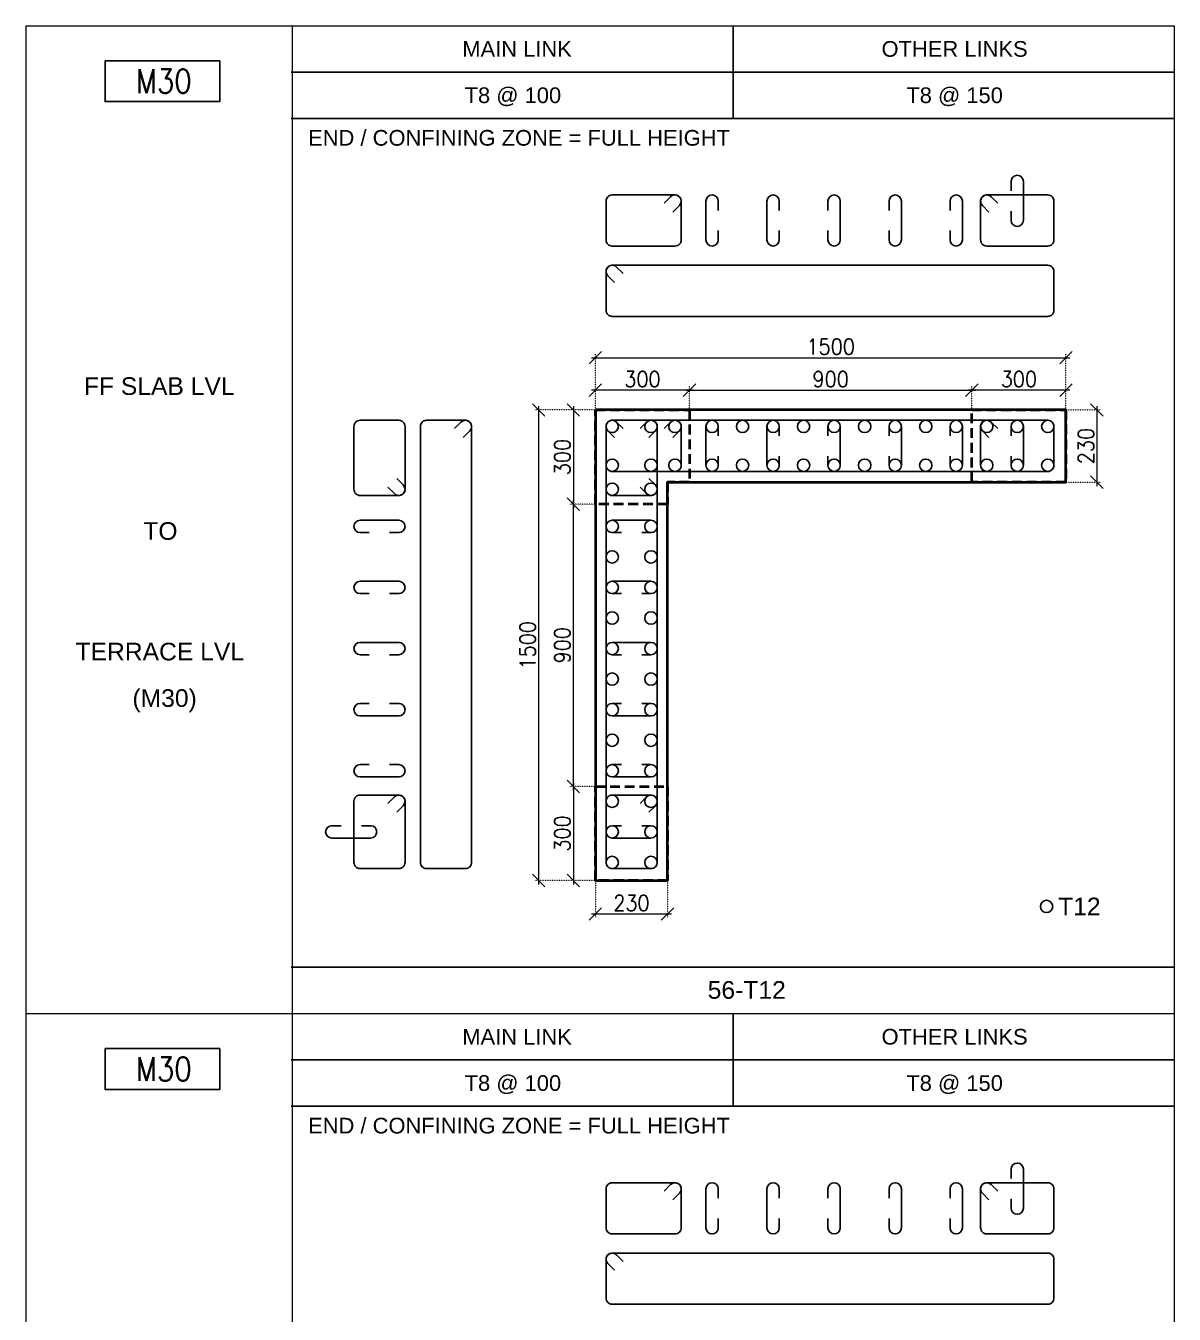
# Model space of a CAD drawing. Header units: millimetres. Extents: x 149548 to 2112824, y -1657616 to -1354760.
# Drawn here: x 2051623 to 2066267, y -1634801 to -1618372 of the extents above; entities that cross this region are included whole.
import ezdxf
from ezdxf.enums import TextEntityAlignment as Align

# ---------------------------------------------------------------- set-up
doc = ezdxf.new("R2010")
doc.units = ezdxf.units.MM
doc.header["$MEASUREMENT"] = 0
doc.header["$PDMODE"] = 98
doc.linetypes.add('DOT', pattern=[0.25, 0, -0.25])
doc.linetypes.add('HIDDEN', pattern=[0.375, 0.25, -0.125])
for name, color, linetype in [('Columns', 90, 'Continuous'), ('S-TEXT', 7, 'Continuous'), ('s_hatch_50', 43, 'Continuous'), ('s_rebar_link', 225, 'Continuous'), ('s_rebar_linkexp', 155, 'Continuous'), ('TEXT', 43, 'Continuous')]:
    doc.layers.add(name, color=color, linetype=linetype)
for name, color, linetype, lineweight in [('s-dm', 171, 'Continuous', 15), ('s_text', 20, 'Continuous', 9), ('TXT', 255, 'Continuous', 5)]:
    doc.layers.add(name, color=color, linetype=linetype, lineweight=lineweight)
doc.styles.add('ARIAL', font='arial.ttf')
doc.styles.add('RC-ROMANS-85', font='romans.shx', dxfattribs={"width": 0.85})
doc.styles.add('RS', font='romans.shx', dxfattribs={"width": 0.9})
doc.dimstyles.new('Maheboob', dxfattribs={"dimtxt": 100, "dimasz": 100, "dimexe": 0, "dimexo": 0, "dimgap": 50, "dimtad": 1, "dimdec": 0, "dimdsep": 46, "dimtxsty": 'RS', "dimblk": 'ME', "dimcen": 225, "dimdle": 25, "dimclrd": 256, "dimclre": 256, "dimclrt": 7, "dimadec": 1, "dimazin": 1, "dimtfac": 1, "dimtdec": 0, "dimtmove": 0, "dimatfit": 0, "dimldrblk": 'ME', "dimfxl": 1, "dimlwd": -1, "dimlwe": -1, "dimarcsym": 0})

# ---------------------------------------------------------------- blocks, each defined once
blk = doc.blocks.new('_Oblique')
at = {"color": 0, "linetype": 'ByBlock', "lineweight": -2}
blk.add_line((-0.5, -0.5), (0.5, 0.5), dxfattribs=at)
blk = doc.blocks.new('*D1653')
at = {"layer": 'Defpoints', "color": 0}
for p in [(2064886, -1623271), (2064886, -1624191), (2065281, -1624191)]:
    blk.add_point(p, dxfattribs=at)
at = {"layer": 's-dm', "linetype": 'DOT'}
for p, q in [((2064886, -1623271), (2065331, -1623271)), ((2064886, -1624191), (2065331, -1624191))]:
    blk.add_line(p, q, dxfattribs=at)
at = {"layer": 's-dm'}
blk.add_line((2065281, -1623221), (2065281, -1624241), dxfattribs=at)
at = {"layer": 's-dm', "xscale": 160, "yscale": 160, "zscale": 160}
for p, rotation in [((2065281, -1623271), 90), ((2065281, -1624191), 270)]:
    blk.add_blockref('_Oblique', p, dxfattribs=dict(at, rotation=rotation))
at = {"layer": 's-dm', "color": 7, "insert": (2065141, -1623731), "char_height": 200, "attachment_point": 5, "rotation": 90, "style": 'RS'}
blk.add_mtext('230', dxfattribs=at)
blk = doc.blocks.new('ME')
at = {"layer": 's-dm', "color": 2, "ltscale": 50}
for p, q in [((0, -1.04), (0, 1.04)), ((-1.04, 0), (1.04, 0))]:
    blk.add_line(p, q, dxfattribs=at)
blk.add_lwpolyline([(0.74, 0.74), (-0.74, -0.74)], dxfattribs=at)
blk = doc.blocks.new('*D1654')
at = {"layer": 'Defpoints', "color": 0}
for p in [(2058886, -1629271), (2059806, -1629271), (2059806, -1629697)]:
    blk.add_point(p, dxfattribs=at)
at = {"layer": 's-dm', "linetype": 'DOT'}
for p, q in [((2058886, -1629271), (2058886, -1629747)), ((2059806, -1629271), (2059806, -1629747))]:
    blk.add_line(p, q, dxfattribs=at)
at = {"layer": 's-dm'}
blk.add_line((2058836, -1629697), (2059856, -1629697), dxfattribs=at)
at = {"layer": 's-dm', "xscale": 160, "yscale": 160, "zscale": 160, "rotation": 180}
blk.add_blockref('_Oblique', (2058886, -1629697), dxfattribs=at)
at = {"layer": 's-dm', "xscale": 160, "yscale": 160, "zscale": 160}
blk.add_blockref('_Oblique', (2059806, -1629697), dxfattribs=at)
at = {"layer": 's-dm', "color": 7, "insert": (2059346, -1629557), "char_height": 200, "attachment_point": 5, "style": 'RS'}
blk.add_mtext('230', dxfattribs=at)
blk = doc.blocks.new('*D1655')
at = {"layer": 'Defpoints', "color": 0}
for p in [(2058886, -1623271), (2058605, -1624471), (2058886, -1624471)]:
    blk.add_point(p, dxfattribs=at)
at = {"layer": 's-dm', "linetype": 'DOT'}
for p, q in [((2058886, -1623271), (2058555, -1623271)), ((2058886, -1624471), (2058555, -1624471))]:
    blk.add_line(p, q, dxfattribs=at)
at = {"layer": 's-dm'}
blk.add_line((2058605, -1623221), (2058605, -1624521), dxfattribs=at)
at = {"layer": 's-dm', "xscale": 160, "yscale": 160, "zscale": 160}
for p, rotation in [((2058605, -1623271), 90), ((2058605, -1624471), 270)]:
    blk.add_blockref('_Oblique', p, dxfattribs=dict(at, rotation=rotation))
at = {"layer": 's-dm', "color": 7, "insert": (2058465, -1623871), "char_height": 200, "attachment_point": 5, "rotation": 90, "style": 'RS'}
blk.add_mtext('300', dxfattribs=at)
blk = doc.blocks.new('*D1656')
at = {"layer": 'Defpoints', "color": 0}
for p in [(2058886, -1623018), (2058886, -1623271), (2060086, -1623271)]:
    blk.add_point(p, dxfattribs=at)
at = {"layer": 's-dm'}
blk.add_line((2060136, -1623018), (2058836, -1623018), dxfattribs=at)
at = {"layer": 's-dm', "linetype": 'DOT'}
for p, q in [((2058886, -1623271), (2058886, -1622968)), ((2060086, -1623271), (2060086, -1622968))]:
    blk.add_line(p, q, dxfattribs=at)
at = {"layer": 's-dm', "xscale": 160, "yscale": 160, "zscale": 160, "rotation": 180}
blk.add_blockref('_Oblique', (2058886, -1623018), dxfattribs=at)
at = {"layer": 's-dm', "xscale": 160, "yscale": 160, "zscale": 160}
blk.add_blockref('_Oblique', (2060086, -1623018), dxfattribs=at)
at = {"layer": 's-dm', "color": 7, "insert": (2059486, -1622878), "char_height": 200, "attachment_point": 5, "style": 'RS'}
blk.add_mtext('300', dxfattribs=at)
blk = doc.blocks.new('*D1657')
at = {"layer": 'Defpoints', "color": 0}
for p in [(2063686, -1623018), (2060086, -1623271), (2063686, -1623271)]:
    blk.add_point(p, dxfattribs=at)
at = {"layer": 's-dm'}
blk.add_line((2060036, -1623018), (2063736, -1623018), dxfattribs=at)
at = {"layer": 's-dm', "linetype": 'DOT'}
for p, q in [((2060086, -1623271), (2060086, -1622968)), ((2063686, -1623271), (2063686, -1622968))]:
    blk.add_line(p, q, dxfattribs=at)
at = {"layer": 's-dm', "xscale": 160, "yscale": 160, "zscale": 160, "rotation": 180}
blk.add_blockref('_Oblique', (2060086, -1623018), dxfattribs=at)
at = {"layer": 's-dm', "xscale": 160, "yscale": 160, "zscale": 160}
blk.add_blockref('_Oblique', (2063686, -1623018), dxfattribs=at)
at = {"layer": 's-dm', "color": 7, "insert": (2061886, -1622878), "char_height": 200, "attachment_point": 5, "style": 'RS'}
blk.add_mtext('900', dxfattribs=at)
blk = doc.blocks.new('*D1658')
at = {"layer": 'Defpoints', "color": 0}
for p in [(2063686, -1623018), (2063686, -1623271), (2064886, -1623271)]:
    blk.add_point(p, dxfattribs=at)
at = {"layer": 's-dm'}
blk.add_line((2064936, -1623018), (2063636, -1623018), dxfattribs=at)
at = {"layer": 's-dm', "linetype": 'DOT'}
for p, q in [((2063686, -1623271), (2063686, -1622968)), ((2064886, -1623271), (2064886, -1622968))]:
    blk.add_line(p, q, dxfattribs=at)
at = {"layer": 's-dm', "xscale": 160, "yscale": 160, "zscale": 160, "rotation": 180}
blk.add_blockref('_Oblique', (2063686, -1623018), dxfattribs=at)
at = {"layer": 's-dm', "xscale": 160, "yscale": 160, "zscale": 160}
blk.add_blockref('_Oblique', (2064886, -1623018), dxfattribs=at)
at = {"layer": 's-dm', "color": 7, "insert": (2064286, -1622878), "char_height": 200, "attachment_point": 5, "style": 'RS'}
blk.add_mtext('300', dxfattribs=at)
blk = doc.blocks.new('*D1659')
at = {"layer": 'Defpoints', "color": 0}
for p in [(2058605, -1624471), (2058886, -1624471), (2058886, -1628071)]:
    blk.add_point(p, dxfattribs=at)
at = {"layer": 's-dm'}
blk.add_line((2058605, -1628121), (2058605, -1624421), dxfattribs=at)
at = {"layer": 's-dm', "linetype": 'DOT'}
for p, q in [((2058886, -1624471), (2058555, -1624471)), ((2058886, -1628071), (2058555, -1628071))]:
    blk.add_line(p, q, dxfattribs=at)
at = {"layer": 's-dm', "xscale": 160, "yscale": 160, "zscale": 160}
for p, rotation in [((2058605, -1624471), 90), ((2058605, -1628071), 270)]:
    blk.add_blockref('_Oblique', p, dxfattribs=dict(at, rotation=rotation))
at = {"layer": 's-dm', "color": 7, "insert": (2058465, -1626271), "char_height": 200, "attachment_point": 5, "rotation": 90, "style": 'RS'}
blk.add_mtext('900', dxfattribs=at)
blk = doc.blocks.new('*D1660')
at = {"layer": 'Defpoints', "color": 0}
for p in [(2058886, -1628071), (2058605, -1629271), (2058886, -1629271)]:
    blk.add_point(p, dxfattribs=at)
at = {"layer": 's-dm'}
blk.add_line((2058605, -1628021), (2058605, -1629321), dxfattribs=at)
at = {"layer": 's-dm', "linetype": 'DOT'}
for p, q in [((2058886, -1628071), (2058555, -1628071)), ((2058886, -1629271), (2058555, -1629271))]:
    blk.add_line(p, q, dxfattribs=at)
at = {"layer": 's-dm', "xscale": 160, "yscale": 160, "zscale": 160}
for p, rotation in [((2058605, -1628071), 90), ((2058605, -1629271), 270)]:
    blk.add_blockref('_Oblique', p, dxfattribs=dict(at, rotation=rotation))
at = {"layer": 's-dm', "color": 7, "insert": (2058465, -1628671), "char_height": 200, "attachment_point": 5, "rotation": 90, "style": 'RS'}
blk.add_mtext('300', dxfattribs=at)
blk = doc.blocks.new('*D1661')
at = {"layer": 'Defpoints', "color": 0}
for p in [(2064886, -1622604), (2058886, -1623271), (2064886, -1623271)]:
    blk.add_point(p, dxfattribs=at)
at = {"layer": 's-dm'}
blk.add_line((2058836, -1622604), (2064936, -1622604), dxfattribs=at)
at = {"layer": 's-dm', "linetype": 'DOT'}
for p, q in [((2058886, -1623271), (2058886, -1622554)), ((2064886, -1623271), (2064886, -1622554))]:
    blk.add_line(p, q, dxfattribs=at)
at = {"layer": 's-dm', "xscale": 160, "yscale": 160, "zscale": 160, "rotation": 180}
blk.add_blockref('_Oblique', (2058886, -1622604), dxfattribs=at)
at = {"layer": 's-dm', "xscale": 160, "yscale": 160, "zscale": 160}
blk.add_blockref('_Oblique', (2064886, -1622604), dxfattribs=at)
at = {"layer": 's-dm', "color": 7, "insert": (2061886, -1622464), "char_height": 200, "attachment_point": 5, "style": 'RS'}
blk.add_mtext('1500', dxfattribs=at)
blk = doc.blocks.new('*D1662')
at = {"layer": 'Defpoints', "color": 0}
for p in [(2058163, -1623271), (2058886, -1623271), (2058886, -1629271)]:
    blk.add_point(p, dxfattribs=at)
at = {"layer": 's-dm', "linetype": 'DOT'}
for p, q in [((2058886, -1623271), (2058113, -1623271)), ((2058886, -1629271), (2058113, -1629271))]:
    blk.add_line(p, q, dxfattribs=at)
at = {"layer": 's-dm'}
blk.add_line((2058163, -1629321), (2058163, -1623221), dxfattribs=at)
at = {"layer": 's-dm', "xscale": 160, "yscale": 160, "zscale": 160}
for p, rotation in [((2058163, -1623271), 90), ((2058163, -1629271), 270)]:
    blk.add_blockref('_Oblique', p, dxfattribs=dict(at, rotation=rotation))
at = {"layer": 's-dm', "color": 7, "insert": (2058023, -1626271), "char_height": 200, "attachment_point": 5, "rotation": 90, "style": 'RS'}
blk.add_mtext('1500', dxfattribs=at)

msp = doc.modelspace()

# ---------------------------------------------------------------- linework, layer by layer
at = {"layer": 'Columns', "color": 8, "linetype": 'HIDDEN', "lineweight": 40, "ltscale": 500}
for points in [[(2060085.7, -1623270.7), (2060085.7, -1624190.7), (2059805.7, -1624190.7), (2059805.7, -1624470.7), (2058885.7, -1624470.7), (2058885.7, -1623270.7)], [(2064885.7, -1623270.7), (2064885.7, -1624190.7), (2063685.7, -1624190.7), (2063685.7, -1623270.7)], [(2059805.7, -1629270.7), (2058885.7, -1629270.7), (2058885.7, -1628070.7), (2059805.7, -1628070.7)]]:
    msp.add_lwpolyline(points, close=True, dxfattribs=at)
at = {"layer": 'Columns', "lineweight": 40}
msp.add_lwpolyline([(2058885.7, -1623270.7), (2058885.7, -1629270.7), (2059805.7, -1629270.7), (2059805.7, -1624190.7), (2064885.7, -1624190.7), (2064885.7, -1623270.7), (2058885.7, -1623270.7)], dxfattribs=at)
at = {"layer": 'S-TEXT', "color": 1}
for points in [[(2052633.6, -1618817.6), (2054096.4, -1618817.6), (2054096.4, -1619338.5), (2052633.6, -1619338.5)], [(2052633.6, -1631412.5), (2054096.4, -1631412.5), (2054096.4, -1631933.4), (2052633.6, -1631933.4)]]:
    msp.add_lwpolyline(points, close=True, dxfattribs=at)
at = {"layer": 's_hatch_50'}
msp.add_line((2055007.8, -1630376.9), (2066266.6, -1630376.9), dxfattribs=at)
at = {"layer": 's_rebar_link'}
for points in [[(2059128, -1623620.4), (2059044.5, -1623536.9, -0.668178), (2059100.2, -1623402.5), (2064654.6, -1623402.5, -0.4142136), (2064733.3, -1623481.2), (2064733.3, -1623976.2, -0.4142136), (2064654.6, -1624054.9), (2059100.2, -1624054.9, -0.4142136), (2059021.5, -1623976.2), (2059021.5, -1623481.2, -0.6681793), (2059155.9, -1623425.6), (2059239.4, -1623509.1)], [(2059456, -1623509.1), (2059539.5, -1623425.6, -0.668178), (2059673.9, -1623481.2), (2059673.9, -1629039.6, -0.4142136), (2059595.1, -1629118.3), (2059100.2, -1629118.3, -0.4142136), (2059021.5, -1629039.6), (2059021.5, -1623481.2, -0.4142136), (2059100.2, -1623402.5), (2059595.1, -1623402.5, -0.6681793), (2059650.8, -1623536.9), (2059567.3, -1623620.4)], [(2059873.2, -1623620.4), (2059956.7, -1623536.9, 0.668178), (2059901.1, -1623402.5), (2059100.2, -1623402.5, 0.4142136), (2059021.5, -1623481.2), (2059021.5, -1623976.2, 0.4142136), (2059100.2, -1624054.9), (2059901.1, -1624054.9, 0.4142136), (2059979.8, -1623976.2), (2059979.8, -1623481.2, 0.6681793), (2059845.4, -1623425.6), (2059761.9, -1623509.1)], [(2059456, -1624254.3), (2059539.5, -1624337.8, 0.668178), (2059673.9, -1624282.1), (2059673.9, -1623481.2, 0.4142136), (2059595.1, -1623402.5), (2059100.2, -1623402.5, 0.4142136), (2059021.5, -1623481.2), (2059021.5, -1624282.1, 0.4142136), (2059100.2, -1624360.9), (2059595.1, -1624360.9, 0.6681793), (2059650.8, -1624226.5), (2059567.3, -1624142.9)], [(2060452.3, -1623858.1), (2060452.3, -1623976.2, -1), (2060294.8, -1623976.2), (2060294.8, -1623481.2, -1), (2060452.3, -1623481.2), (2060452.3, -1623599.3)], [(2061230.6, -1623858.1), (2061230.6, -1623976.2, -1), (2061073.2, -1623976.2), (2061073.2, -1623481.2, -1), (2061230.6, -1623481.2), (2061230.6, -1623599.3)], [(2061851.6, -1623858.1), (2061851.6, -1623976.2, 1), (2062009, -1623976.2), (2062009, -1623481.2, 1), (2061851.6, -1623481.2), (2061851.6, -1623599.3)], [(2062629.9, -1623858.1), (2062629.9, -1623976.2, 1), (2062787.4, -1623976.2), (2062787.4, -1623481.2, 1), (2062629.9, -1623481.2), (2062629.9, -1623599.3)], [(2063408.3, -1623858.1), (2063408.3, -1623976.2, 1), (2063565.8, -1623976.2), (2063565.8, -1623481.2, 1), (2063408.3, -1623481.2), (2063408.3, -1623599.3)], [(2063904.1, -1623620.4), (2063820.6, -1623536.9, -0.668178), (2063876.2, -1623402.5), (2064654.6, -1623402.5, -0.4142136), (2064733.3, -1623481.2), (2064733.3, -1623976.2, -0.4142136), (2064654.6, -1624054.9), (2063876.2, -1624054.9, -0.4142136), (2063797.5, -1623976.2), (2063797.5, -1623481.2, -0.6681793), (2063931.9, -1623425.6), (2064015.4, -1623509.1)], [(2064186.7, -1623858.1), (2064186.7, -1623976.2, 1), (2064344.2, -1623976.2), (2064344.2, -1623481.2, 1), (2064186.7, -1623481.2), (2064186.7, -1623599.3)], [(2059218.3, -1624833.9), (2059100.2, -1624833.9, -1), (2059100.2, -1624676.5), (2059595.1, -1624676.5, -1), (2059595.1, -1624833.9), (2059477.1, -1624833.9)], [(2059218.3, -1625612.9), (2059100.2, -1625612.9, -1), (2059100.2, -1625455.4), (2059595.1, -1625455.4, -1), (2059595.1, -1625612.9), (2059477.1, -1625612.9)], [(2059218.3, -1626391.9), (2059100.2, -1626391.9, -1), (2059100.2, -1626234.4), (2059595.1, -1626234.4, -1), (2059595.1, -1626391.9), (2059477.1, -1626391.9)], [(2059218.3, -1627013.4), (2059100.2, -1627013.4, 1), (2059100.2, -1627170.8), (2059595.1, -1627170.8, 1), (2059595.1, -1627013.4), (2059477.1, -1627013.4)], [(2059218.3, -1627792.4), (2059100.2, -1627792.4, 1), (2059100.2, -1627949.8), (2059595.1, -1627949.8, 1), (2059595.1, -1627792.4), (2059477.1, -1627792.4)], [(2059456, -1628289), (2059539.5, -1628205.5, -0.668178), (2059673.9, -1628261.2), (2059673.9, -1629039.6, -0.4142136), (2059595.1, -1629118.3), (2059100.2, -1629118.3, -0.4142136), (2059021.5, -1629039.6), (2059021.5, -1628261.2, -0.4142136), (2059100.2, -1628182.5), (2059595.1, -1628182.5, -0.6681793), (2059650.8, -1628316.9), (2059567.3, -1628400.4)], [(2059218.3, -1628571.3), (2059100.2, -1628571.3, 1), (2059100.2, -1628728.8), (2059595.1, -1628728.8, 1), (2059595.1, -1628571.3), (2059477.1, -1628571.3)]]:
    msp.add_lwpolyline(points, format="xyb", dxfattribs=at)
for centre in [(2059100.2, -1623481.2), (2059595.1, -1623481.2), (2059901.1, -1623481.2), (2060373.5, -1623481.2), (2060762.7, -1623481.2), (2061151.9, -1623481.2), (2061541.1, -1623481.2), (2061930.3, -1623481.2), (2062319.5, -1623481.2), (2062708.7, -1623481.2), (2063097.9, -1623481.2), (2063487, -1623481.2), (2063876.2, -1623481.2), (2064265.4, -1623481.2), (2064654.6, -1623481.2), (2059100.2, -1623976.2), (2059595.1, -1623976.2), (2059901.1, -1623976.2), (2060373.5, -1623976.2), (2060762.7, -1623976.2), (2061151.9, -1623976.2), (2061541.1, -1623976.2), (2061930.3, -1623976.2), (2062319.5, -1623976.2), (2062708.7, -1623976.2), (2063097.9, -1623976.2), (2063487, -1623976.2), (2063876.2, -1623976.2), (2064265.4, -1623976.2), (2064654.6, -1623976.2), (2059100.2, -1624282.1), (2059595.1, -1624282.1), (2059100.2, -1624755.2), (2059595.1, -1624755.2), (2059100.2, -1625144.7), (2059595.1, -1625144.7), (2059100.2, -1625534.2), (2059595.1, -1625534.2), (2059100.2, -1625923.6), (2059595.1, -1625923.6), (2059100.2, -1626313.1), (2059595.1, -1626313.1), (2059100.2, -1626702.6), (2059595.1, -1626702.6), (2059100.2, -1627092.1), (2059595.1, -1627092.1), (2059100.2, -1627481.6), (2059595.1, -1627481.6), (2059100.2, -1627871.1), (2059595.1, -1627871.1), (2059100.2, -1628260.6), (2059595.1, -1628260.6), (2059100.2, -1628650.1), (2059595.1, -1628650.1), (2059100.2, -1629039.6), (2059595.1, -1629039.6), (2064638.5, -1629600.6), (2064638.5, -1629600.6)]:
    msp.add_circle(centre, 78.7, dxfattribs=at)
at = {"layer": 's_rebar_linkexp'}
for points in [[(2064186.7, -1620734.1), (2064186.7, -1620852.2, 1), (2064344.2, -1620852.2), (2064344.2, -1620357.2, 1), (2064186.7, -1620357.2), (2064186.7, -1620475.3)], [(2059873.2, -1620746.9), (2059956.7, -1620663.4, 0.668178), (2059901.1, -1620529), (2059100.2, -1620529, 0.4142136), (2059021.5, -1620607.7), (2059021.5, -1621102.7, 0.4142136), (2059100.2, -1621181.4), (2059901.1, -1621181.4, 0.4142136), (2059979.8, -1621102.7), (2059979.8, -1620607.7, 0.6681793), (2059845.4, -1620552.1), (2059761.9, -1620635.6)], [(2060452.3, -1620984.6), (2060452.3, -1621102.7, -1), (2060294.8, -1621102.7), (2060294.8, -1620607.7, -1), (2060452.3, -1620607.7), (2060452.3, -1620725.8)], [(2061230.6, -1620984.6), (2061230.6, -1621102.7, -1), (2061073.2, -1621102.7), (2061073.2, -1620607.7, -1), (2061230.6, -1620607.7), (2061230.6, -1620725.8)], [(2061851.6, -1620984.6), (2061851.6, -1621102.7, 1), (2062009, -1621102.7), (2062009, -1620607.7, 1), (2061851.6, -1620607.7), (2061851.6, -1620725.8)], [(2062629.9, -1620984.6), (2062629.9, -1621102.7, 1), (2062787.4, -1621102.7), (2062787.4, -1620607.7, 1), (2062629.9, -1620607.7), (2062629.9, -1620725.8)], [(2063408.3, -1620984.6), (2063408.3, -1621102.7, 1), (2063565.8, -1621102.7), (2063565.8, -1620607.7, 1), (2063408.3, -1620607.7), (2063408.3, -1620725.8)], [(2063904.1, -1620746.9), (2063820.6, -1620663.4, -0.668178), (2063876.2, -1620529), (2064654.6, -1620529, -0.4142136), (2064733.3, -1620607.7), (2064733.3, -1621102.7, -0.4142136), (2064654.6, -1621181.4), (2063876.2, -1621181.4, -0.4142136), (2063797.5, -1621102.7), (2063797.5, -1620607.7, -0.6681793), (2063931.9, -1620552.1), (2064015.4, -1620635.6)], [(2059128, -1621643.9), (2059044.5, -1621560.4, -0.668178), (2059100.2, -1621426), (2064654.6, -1621426, -0.4142136), (2064733.3, -1621504.7), (2064733.3, -1621999.7, -0.4142136), (2064654.6, -1622078.4), (2059100.2, -1622078.4, -0.4142136), (2059021.5, -1621999.7), (2059021.5, -1621504.7, -0.6681793), (2059155.9, -1621449.1), (2059239.4, -1621532.6)], [(2056241.3, -1624254.3), (2056324.8, -1624337.8, 0.668178), (2056459.2, -1624282.1), (2056459.2, -1623481.2, 0.4142136), (2056380.4, -1623402.5), (2055885.5, -1623402.5, 0.4142136), (2055806.8, -1623481.2), (2055806.8, -1624282.1, 0.4142136), (2055885.5, -1624360.9), (2056380.4, -1624360.9, 0.6681793), (2056436.1, -1624226.5), (2056352.6, -1624142.9)], [(2057088.8, -1623509.1), (2057172.3, -1623425.6, -0.668178), (2057306.7, -1623481.2), (2057306.7, -1629039.6, -0.4142136), (2057227.9, -1629118.3), (2056733, -1629118.3, -0.4142136), (2056654.3, -1629039.6), (2056654.3, -1623481.2, -0.4142136), (2056733, -1623402.5), (2057227.9, -1623402.5, -0.6681793), (2057283.6, -1623536.9), (2057200.1, -1623620.4)], [(2056003.6, -1624833.9), (2055885.5, -1624833.9, -1), (2055885.5, -1624676.5), (2056380.4, -1624676.5, -1), (2056380.4, -1624833.9), (2056262.3, -1624833.9)], [(2056003.6, -1625612.9), (2055885.5, -1625612.9, -1), (2055885.5, -1625455.4), (2056380.4, -1625455.4, -1), (2056380.4, -1625612.9), (2056262.3, -1625612.9)], [(2056003.6, -1626391.9), (2055885.5, -1626391.9, -1), (2055885.5, -1626234.4), (2056380.4, -1626234.4, -1), (2056380.4, -1626391.9), (2056262.3, -1626391.9)], [(2056003.6, -1627013.4), (2055885.5, -1627013.4, 1), (2055885.5, -1627170.8), (2056380.4, -1627170.8, 1), (2056380.4, -1627013.4), (2056262.3, -1627013.4)], [(2056003.6, -1627792.4), (2055885.5, -1627792.4, 1), (2055885.5, -1627949.8), (2056380.4, -1627949.8, 1), (2056380.4, -1627792.4), (2056262.3, -1627792.4)], [(2056241.3, -1628289), (2056324.8, -1628205.5, -0.668178), (2056459.2, -1628261.2), (2056459.2, -1629039.6, -0.4142136), (2056380.4, -1629118.3), (2055885.5, -1629118.3, -0.4142136), (2055806.8, -1629039.6), (2055806.8, -1628261.2, -0.4142136), (2055885.5, -1628182.5), (2056380.4, -1628182.5, -0.6681793), (2056436.1, -1628316.9), (2056352.6, -1628400.4)], [(2055643.6, -1628571.3), (2055525.5, -1628571.3, 1), (2055525.5, -1628728.8), (2056020.4, -1628728.8, 1), (2056020.4, -1628571.3), (2055902.3, -1628571.3)], [(2064186.7, -1633329), (2064186.7, -1633447.1, 1), (2064344.2, -1633447.1), (2064344.2, -1632952.2, 1), (2064186.7, -1632952.2), (2064186.7, -1633070.3)], [(2059873.2, -1633341.9), (2059956.7, -1633258.3, 0.668178), (2059901.1, -1633123.9), (2059100.2, -1633123.9, 0.4142136), (2059021.5, -1633202.7), (2059021.5, -1633697.6, 0.4142136), (2059100.2, -1633776.4), (2059901.1, -1633776.4, 0.4142136), (2059979.8, -1633697.6), (2059979.8, -1633202.7, 0.6681793), (2059845.4, -1633147), (2059761.9, -1633230.5)], [(2060452.3, -1633579.5), (2060452.3, -1633697.6, -1), (2060294.8, -1633697.6), (2060294.8, -1633202.7, -1), (2060452.3, -1633202.7), (2060452.3, -1633320.8)], [(2061230.6, -1633579.5), (2061230.6, -1633697.6, -1), (2061073.2, -1633697.6), (2061073.2, -1633202.7, -1), (2061230.6, -1633202.7), (2061230.6, -1633320.8)], [(2061851.6, -1633579.5), (2061851.6, -1633697.6, 1), (2062009, -1633697.6), (2062009, -1633202.7, 1), (2061851.6, -1633202.7), (2061851.6, -1633320.8)], [(2062629.9, -1633579.5), (2062629.9, -1633697.6, 1), (2062787.4, -1633697.6), (2062787.4, -1633202.7, 1), (2062629.9, -1633202.7), (2062629.9, -1633320.8)], [(2063408.3, -1633579.5), (2063408.3, -1633697.6, 1), (2063565.8, -1633697.6), (2063565.8, -1633202.7, 1), (2063408.3, -1633202.7), (2063408.3, -1633320.8)], [(2063904.1, -1633341.9), (2063820.6, -1633258.3, -0.668178), (2063876.2, -1633123.9), (2064654.6, -1633123.9, -0.4142136), (2064733.4, -1633202.7), (2064733.4, -1633697.6, -0.4142136), (2064654.6, -1633776.4), (2063876.2, -1633776.4, -0.4142136), (2063797.5, -1633697.6), (2063797.5, -1633202.7, -0.6681793), (2063931.9, -1633147), (2064015.4, -1633230.5)], [(2059128, -1634238.9), (2059044.5, -1634155.3, -0.668178), (2059100.2, -1634020.9), (2064654.6, -1634020.9, -0.4142136), (2064733.4, -1634099.7), (2064733.4, -1634594.6, -0.4142136), (2064654.6, -1634673.4), (2059100.2, -1634673.4, -0.4142136), (2059021.5, -1634594.6), (2059021.5, -1634099.7, -0.6681793), (2059155.9, -1634044), (2059239.4, -1634127.5)]]:
    msp.add_lwpolyline(points, format="xyb", dxfattribs=at)
at = {"layer": 's_text'}
for p, q in [((2051623.2, -1618372.2), (2051623.2, -1656952.3)), ((2051623.2, -1618372.2), (2066266.6, -1618372.2)), ((2055021.8, -1618372.2), (2055021.8, -1656952.3)), ((2066266.6, -1618372.2), (2066266.7, -1656952.3)), ((2051623.2, -1630967.1), (2066266.6, -1630967.1)), ((2051623.2, -1630967.1), (2066266.6, -1630967.1))]:
    msp.add_line(p, q, dxfattribs=at)
at = {"layer": 'TEXT', "color": 7}
for p, q in [((2060644.2, -1618372.2), (2060644.2, -1619553.2)), ((2055007.8, -1618962.8), (2066266.6, -1618962.8)), ((2055007.8, -1619553.2), (2066266.6, -1619553.2)), ((2060644.2, -1630967.1), (2060644.2, -1632148.1)), ((2055007.8, -1631557.8), (2066266.6, -1631557.8)), ((2055007.8, -1632148.2), (2066266.6, -1632148.2))]:
    msp.add_line(p, q, dxfattribs=at)

# ---------------------------------------------------------------- texts
at = {"layer": 'TEXT', "color": 7, "style": 'ARIAL'}
for s, height, p in [('MAIN LINK', 200, (2057887.5, -1618667.3)), ('OTHER LINKS', 200, (2063466.4, -1618667.3)), ('T8 @ 100', 200, (2057834.3, -1619257.8)), ('T8 @ 150', 200, (2063466.4, -1619257.8)), ('56-T12', 225, (2060815.7, -1630665.6)), ('MAIN LINK', 200, (2057887.5, -1631262.3)), ('OTHER LINKS', 200, (2063466.4, -1631262.3)), ('T8 @ 100', 200, (2057834.3, -1631852.7)), ('T8 @ 150', 200, (2063466.4, -1631852.7))]:
    msp.add_text(s, height=height, dxfattribs=at).set_placement(p, align=Align.MIDDLE_CENTER)
for p in [(2055223.1, -1619900.9), (2055223.1, -1632495.9)]:
    msp.add_text('END / CONFINING ZONE = FULL HEIGHT', height=200, dxfattribs=at).set_placement(p)
at = {"layer": 'TEXT', "color": 1, "style": 'ARIAL'}
for s, p in [('FF SLAB LVL', (2053324.9, -1622966.4)), ('TO', (2053339.9, -1624814)), ('TERRACE LVL', (2053331.9, -1626351.5)), ('(M30)', (2053393.6, -1626944))]:
    msp.add_text(s, height=225, dxfattribs=at).set_placement(p, align=Align.MIDDLE_CENTER)
at = {"layer": 'TEXT', "color": 7, "style": 'ARIAL'}
msp.add_text('T12', height=225, dxfattribs=at).set_placement((2064786.2, -1629600.6), align=Align.MIDDLE_LEFT)
at = {"layer": 'TXT', "color": 7, "style": 'RC-ROMANS-85', "width": 0.85}
for p in [(2053384.8, -1619079.1), (2053384.8, -1631674.1)]:
    msp.add_text('M30', height=303.75, dxfattribs=at).set_placement(p, align=Align.MIDDLE_CENTER)

# ---------------------------------------------------------------- dimensions: what is measured, and where the dimension line sits
at = {"layer": 's-dm'}
for base, p1, p2, picture, middle in [((2064885.7, -1622604), (2058885.7, -1623270.7), (2064885.7, -1623270.7), '*D1661', (2061885.7, -1622464)), ((2058885.7, -1623017.6), (2060085.7, -1623270.7), (2058885.7, -1623270.7), '*D1656', (2059485.7, -1622877.6)), ((2063685.7, -1623017.6), (2064885.7, -1623270.7), (2063685.7, -1623270.7), '*D1658', (2064285.7, -1622877.6)), ((2059805.7, -1629696.6), (2058885.7, -1629270.7), (2059805.7, -1629270.7), '*D1654', (2059345.7, -1629556.6))]:
    dim = msp.add_linear_dim(base=base, p1=p1, p2=p2, dimstyle='Maheboob', override={"dimscale": 2, "dimasz": 80, "dimexe": 25, "dimgap": 20, "dimlfac": 0.25, "dimtxsty": 'RS', "dimblk1": 'Oblique', "dimblk2": 'Oblique', "dimsah": 1, "dimtmove": 1, "dimldrblk": 'ME', "dimfxl": 0, "dimarcsym": 1}, dxfattribs=at)
    dim.commit()
    dim.dimension.update_dxf_attribs({"geometry": picture, "text_midpoint": middle})
for base, p1, p2, angle, picture, middle in [((2063685.7, -1623017.6), (2060085.7, -1623270.7), (2063685.7, -1623270.7), 180, '*D1657', (2061885.7, -1622877.6)), ((2058163.2, -1623270.7), (2058885.7, -1629270.7), (2058885.7, -1623270.7), 90, '*D1662', (2058023.2, -1626270.7)), ((2058605.2, -1624470.7), (2058885.7, -1623270.7), (2058885.7, -1624470.7), 90, '*D1655', (2058465.2, -1623870.7)), ((2065281.2, -1624190.7), (2064885.7, -1623270.7), (2064885.7, -1624190.7), 90, '*D1653', (2065141.2, -1623730.7)), ((2058605.2, -1624470.7), (2058885.7, -1628070.7), (2058885.7, -1624470.7), 270, '*D1659', (2058465.2, -1626270.7)), ((2058605.2, -1629270.7), (2058885.7, -1628070.7), (2058885.7, -1629270.7), 90, '*D1660', (2058465.2, -1628670.7))]:
    dim = msp.add_linear_dim(base=base, p1=p1, p2=p2, angle=angle, dimstyle='Maheboob', override={"dimscale": 2, "dimasz": 80, "dimexe": 25, "dimgap": 20, "dimlfac": 0.25, "dimtxsty": 'RS', "dimblk1": 'Oblique', "dimblk2": 'Oblique', "dimsah": 1, "dimtmove": 1, "dimldrblk": 'ME', "dimfxl": 0, "dimarcsym": 1}, dxfattribs=at)
    dim.commit()
    dim.dimension.update_dxf_attribs({"geometry": picture, "text_midpoint": middle})

doc.saveas('drawing.dxf')
